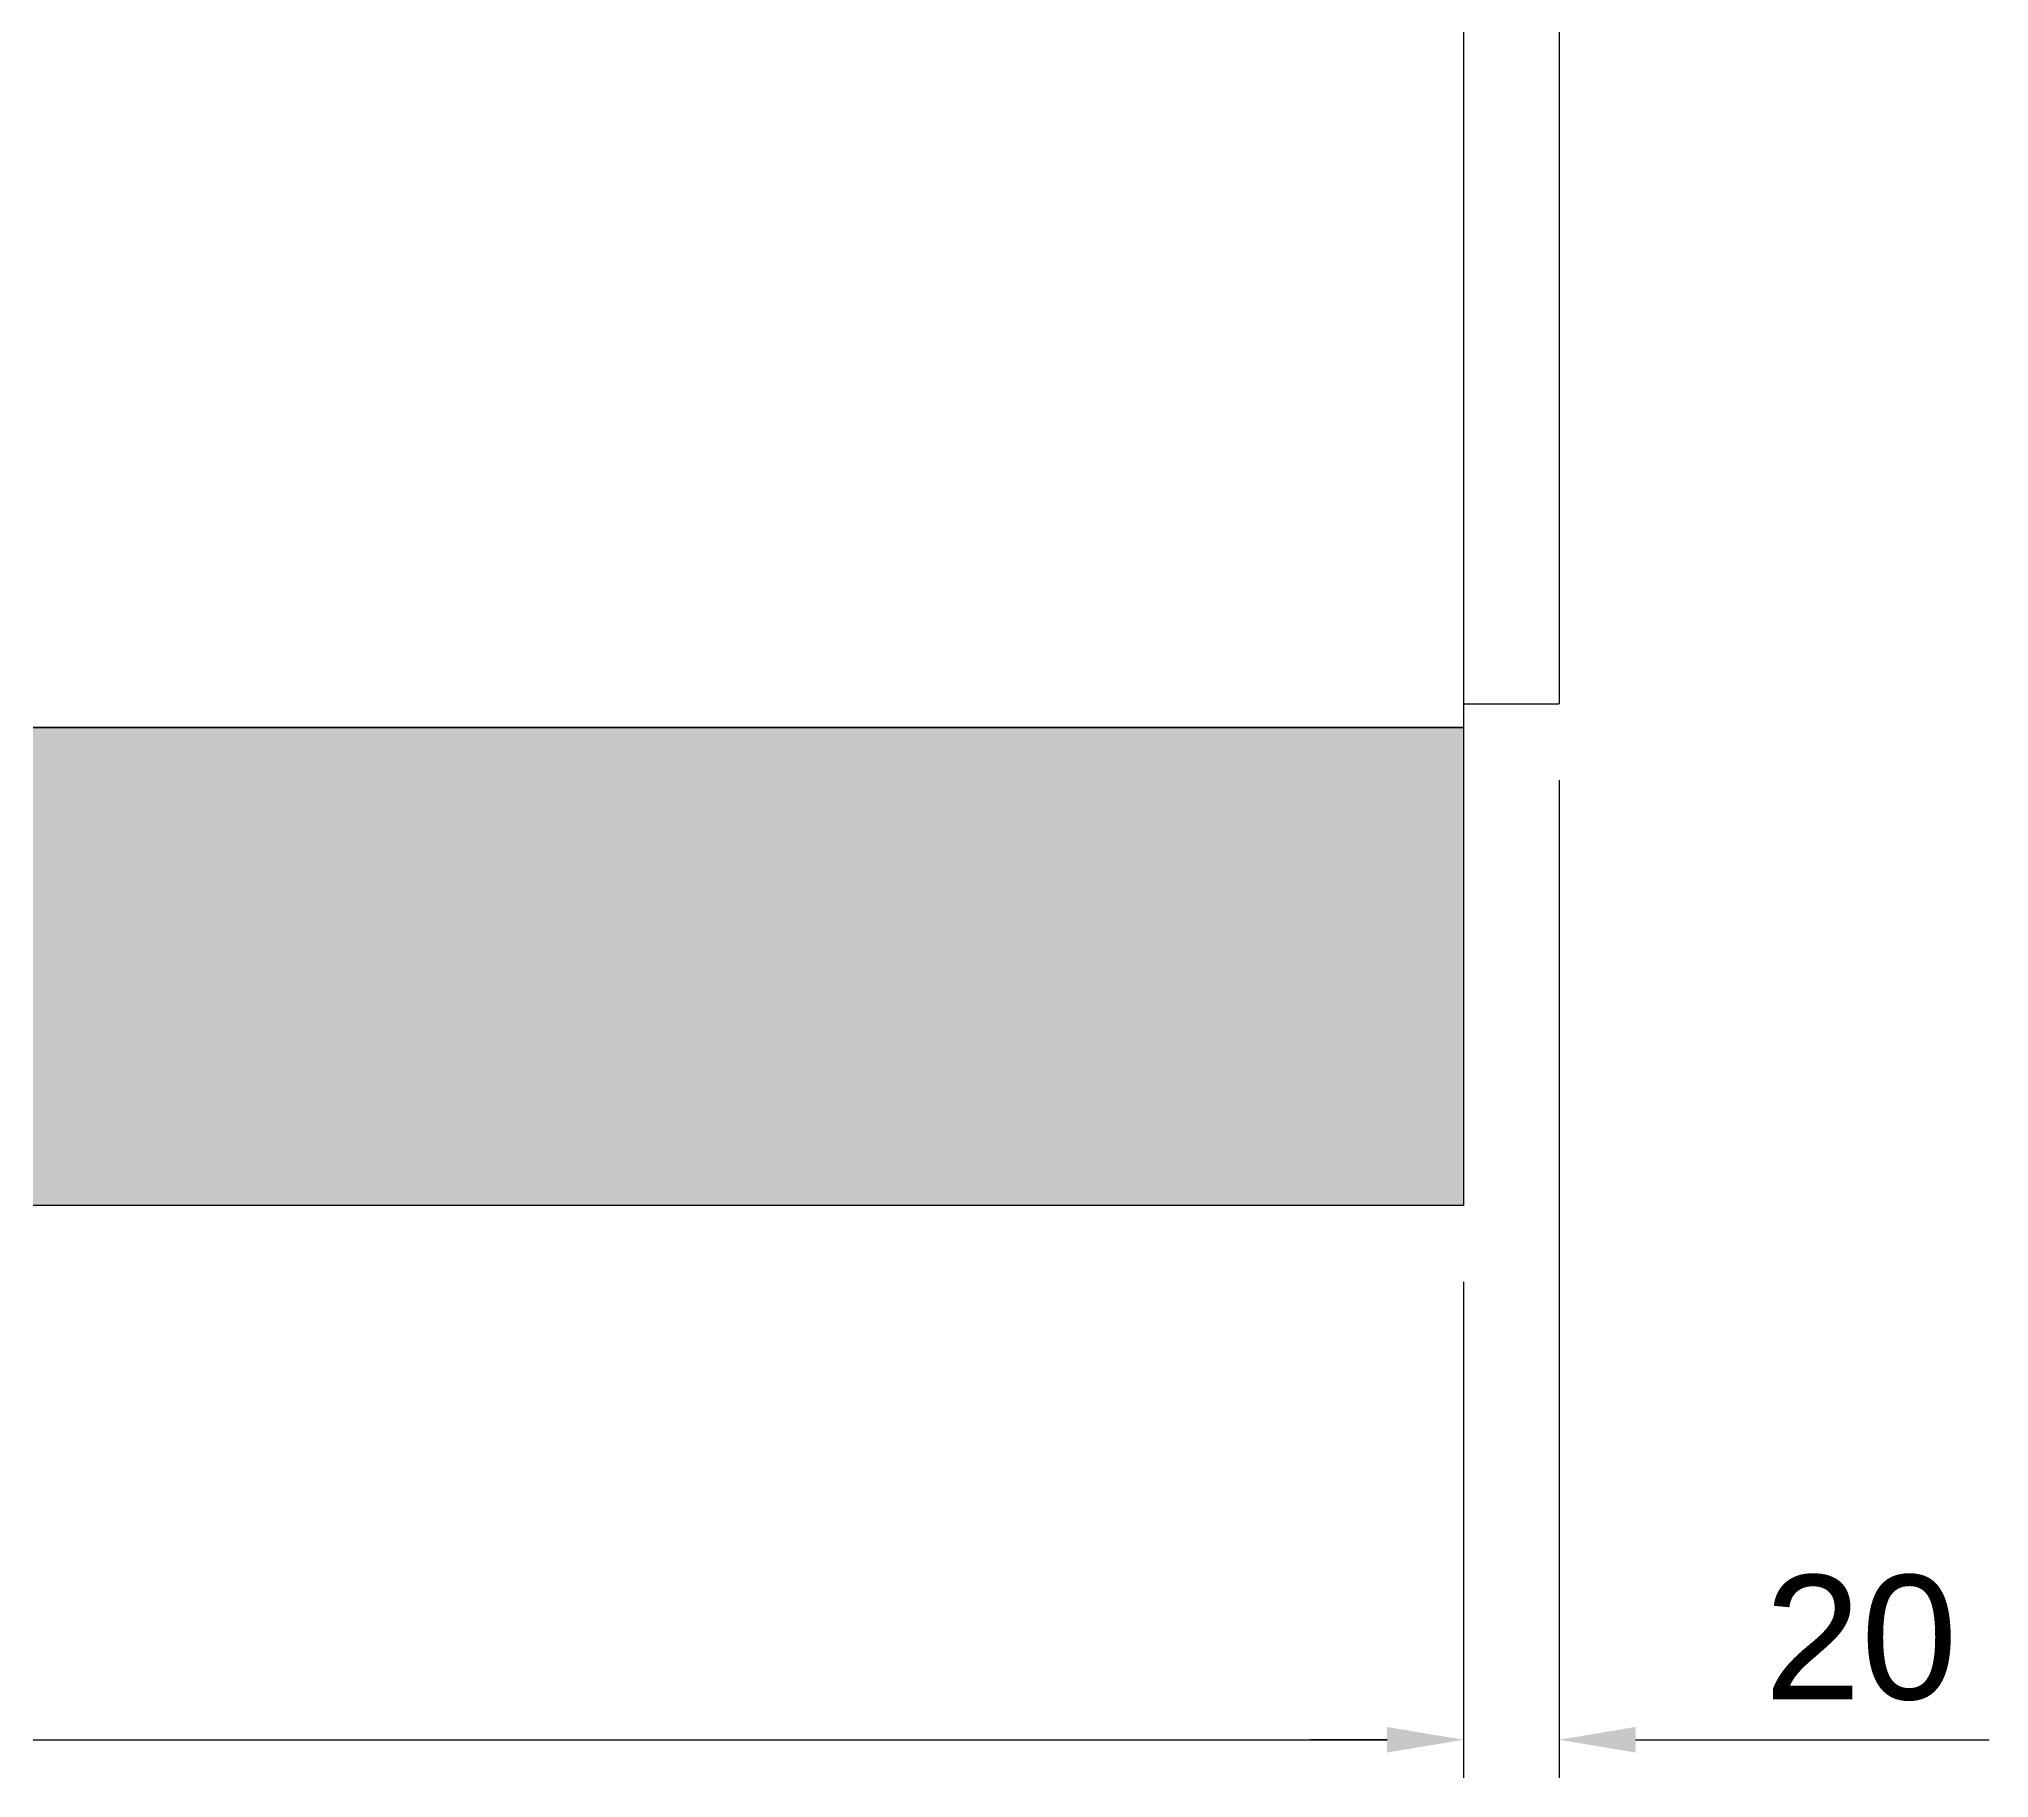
# Model space of a CAD drawing. Header units: millimetres. Extents: x 330554 to 656471, y 11007 to 130943.
# Drawn here: x 462728 to 463748, y 99501 to 100411 of the extents above; entities that cross this region are included whole.
import ezdxf

# ---------------------------------------------------------------- set-up
doc = ezdxf.new("R2010")
doc.units = ezdxf.units.MM
doc.header["$LTSCALE"] = 6
doc.layers.add('kich thuoc', color=9, linetype='Continuous', lineweight=13)
doc.layers.add('Nen', color=7, linetype='Continuous')
doc.styles.add('kt2', font='arial.ttf', dxfattribs={"height": 65})
doc.dimstyles.new('TL 0.4', dxfattribs={"dimscale": 20, "dimtxt": 0.18, "dimasz": 2, "dimexe": 1, "dimexo": 2, "dimgap": 1, "dimtad": 1, "dimtoh": 1, "dimdec": 0, "dimlfac": 0.4, "dimzin": 0, "dimdsep": 46, "dimtxsty": 'kt2', "dimcen": 2, "dimclrd": 256, "dimclre": 256, "dimclrt": 2, "dimadec": 0, "dimazin": 0, "dimtfac": 1, "dimtdec": 0, "dimtofl": 0, "dimtmove": 0, "dimatfit": 3, "dimfxl": 1, "dimtolj": 1, "dimtzin": 0, "dimarcsym": 0})

# ---------------------------------------------------------------- blocks, each defined once
blk = doc.blocks.new('*D221')
at = {"layer": 'Defpoints', "color": 0, "linetype": 'ByBlock', "ltscale": 0.2, "transparency": 16777216}
for p in [(461723.6, 99800.7), (463473.6, 99800.7), (463473.6, 99521.1)]:
    blk.add_point(p, dxfattribs=at)
at = {"layer": 'kich thuoc', "linetype": 'ByBlock', "lineweight": -2, "ltscale": 0.2, "transparency": 16777216}
for p, q in [((461723.6, 99760.7), (461723.6, 99501.1)), ((463473.6, 99760.7), (463473.6, 99501.1)), ((461763.6, 99521.1), (463433.6, 99521.1))]:
    blk.add_line(p, q, dxfattribs=at)
at = {"layer": 'kich thuoc', "linetype": 'ByBlock', "ltscale": 0.2, "transparency": 16777216}
for points in [[(461763.6, 99527.8), (461763.6, 99514.4), (461723.6, 99521.1)], [(463433.6, 99527.8), (463433.6, 99514.4), (463473.6, 99521.1)]]:
    blk.add_solid(points, dxfattribs=at)
at = {"layer": 'kich thuoc', "color": 2, "linetype": 'ByBlock', "lineweight": 5, "ltscale": 0.2, "transparency": 16777216, "insert": (462598.6, 99574.3), "char_height": 65, "attachment_point": 5, "style": 'kt2'}
blk.add_mtext('\\A1;700', dxfattribs=at)
blk = doc.blocks.new('*D223')
at = {"layer": 'Defpoints', "color": 0, "linetype": 'ByBlock', "ltscale": 0.2, "transparency": 16777216}
for p in [(463523.6, 100063.2), (463473.6, 99800.7), (463473.6, 99521.1)]:
    blk.add_point(p, dxfattribs=at)
at = {"layer": 'kich thuoc', "linetype": 'ByBlock', "lineweight": -2, "ltscale": 0.2, "transparency": 16777216}
for p, q in [((463523.6, 100023.2), (463523.6, 99501.1)), ((463473.6, 99760.7), (463473.6, 99501.1)), ((463433.6, 99521.1), (463393.6, 99521.1)), ((463563.6, 99521.1), (463748.5, 99521.1))]:
    blk.add_line(p, q, dxfattribs=at)
at = {"layer": 'kich thuoc', "linetype": 'ByBlock', "ltscale": 0.2, "transparency": 16777216}
for points in [[(463433.6, 99527.8), (463433.6, 99514.4), (463473.6, 99521.1)], [(463563.6, 99527.8), (463563.6, 99514.4), (463523.6, 99521.1)]]:
    blk.add_solid(points, dxfattribs=at)
at = {"layer": 'kich thuoc', "color": 2, "linetype": 'ByBlock', "lineweight": 5, "ltscale": 0.2, "transparency": 16777216, "insert": (463681.5, 99574.3), "char_height": 65, "attachment_point": 5, "style": 'kt2'}
blk.add_mtext('\\A1;20', dxfattribs=at)

msp = doc.modelspace()

# ---------------------------------------------------------------- hatches: boundary and pattern name
h = msp.add_hatch(color=256)
h.set_gradient(color1=(243, 224, 170), one_color=1, tint=1, name='SPHERICAL')
h.paths.add_polyline_path([(461723.644, 99800.701), (463473.644, 99800.701), (463473.644, 100050.701), (461723.644, 100050.701)])

# ---------------------------------------------------------------- linework, layer by layer
msp.add_line((463473.644, 100063.201), (463523.644, 100063.201))
msp.add_lwpolyline([(463473.644, 103068.201), (463473.644, 100050.701), (461723.644, 100050.701), (461723.644, 104550.701), (463473.644, 104550.701), (463473.644, 103080.701)])
msp.add_lwpolyline([(461723.644, 100050.701), (463473.644, 100050.701), (463473.644, 99800.701), (461723.644, 99800.701)], close=True)
at = {"layer": 'Nen'}
msp.add_line((463523.644, 103068.201), (463523.644, 100063.201), dxfattribs=at)

# ---------------------------------------------------------------- dimensions: what is measured, and where the dimension line sits
at = {"layer": 'kich thuoc', "linetype": 'ByBlock', "lineweight": 5, "ltscale": 0.2}
dim = msp.add_linear_dim(base=(463473.644, 99521.085), p1=(463523.644, 100063.201), p2=(463473.644, 99800.701), dimstyle='TL 0.4', dxfattribs=at)
dim.commit()
dim.dimension.update_dxf_attribs({"geometry": '*D223', "text_midpoint": (463681.488, 99521.085), "dimtype": 160})
dim = msp.add_linear_dim(base=(463473.644, 99521.085), p1=(461723.644, 99800.701), p2=(463473.644, 99800.701), dimstyle='TL 0.4', dxfattribs=at)
dim.commit()
dim.dimension.update_dxf_attribs({"geometry": '*D221', "text_midpoint": (462598.644, 99574.272)})

doc.saveas('drawing.dxf')
